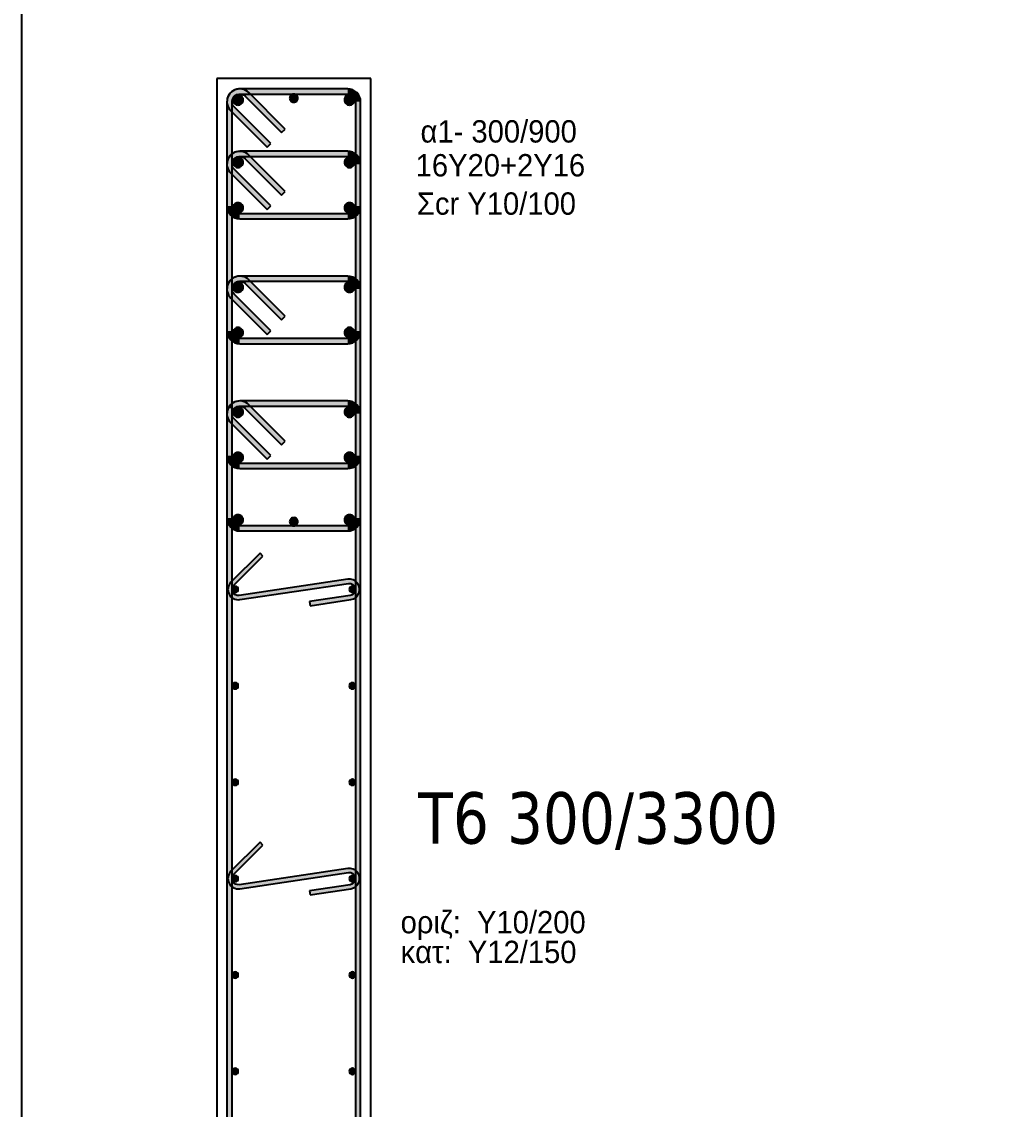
# Model space of a CAD drawing. Header units: millimetres. Extents: x -2171 to 1563, y -1758 to -1505.
# Drawn here: x -78.68 to -69.2, y -1619.4 to -1608.82 of the extents above; entities that cross this region are included whole.
import ezdxf

# ---------------------------------------------------------------- set-up
doc = ezdxf.new("R2010")
doc.units = ezdxf.units.MM
for name, color, linetype in [('-S_TEXT', 3, 'Continuous'), ('Col_Det', 7, 'Continuous'), ('Col_Det_Fill', 7, 'Continuous'), ('pinakaki', 153, 'Continuous')]:
    doc.layers.add(name, color=color, linetype=linetype)
doc.styles.add('S1Arl22_b_934_161', font='arial.ttf', dxfattribs={"width": 0.933629, "height": 0.002175})
doc.styles.get("Standard").update_dxf_attribs({"font": 'tahoma.ttf'})

msp = doc.modelspace()

# ---------------------------------------------------------------- hatches: boundary and pattern name
at = {"layer": 'Col_Det_Fill'}
for color, points in [(252, [(-76.507, -1609.5452), (-76.4716, -1609.5098, 0.6681786), (-76.685, -1609.5982), (-76.635, -1609.5982, -0.6681786)]), (252, [(-76.56, -1609.5232), (-76.56, -1609.4732, 0.6681786), (-76.6484, -1609.6866), (-76.6131, -1609.6512, -0.6681786)]), (252, [(-75.51, -1609.5232), (-75.51, -1609.4732), (-76.56, -1609.4732), (-76.56, -1609.5232)]), (252, [(-75.435, -1609.5982), (-75.385, -1609.5982, 0.4142136), (-75.51, -1609.4732), (-75.51, -1609.5232, -0.4142136)]), (12, [(-76.5777, -1609.5305, 0.4142136), (-76.6277, -1609.5805, 0.4142136), (-76.5777, -1609.6305, 0.4142136), (-76.5277, -1609.5805, 0.4142136)]), (252, [(-76.1534, -1609.8987), (-76.1181, -1609.8634), (-76.4716, -1609.5098), (-76.507, -1609.5452)]), (133, [(-76.035, -1609.5232, 0.4142136), (-76.075, -1609.5632, 0.4142136), (-76.035, -1609.6032, 0.4142136), (-75.995, -1609.5632, 0.4142136)]), (12, [(-75.4924, -1609.5305, 0.4142136), (-75.5424, -1609.5805, 0.4142136), (-75.4924, -1609.6305, 0.4142136), (-75.4424, -1609.5805, 0.4142136)]), (252, [(-76.635, -1609.5982), (-76.685, -1609.5982), (-76.685, -1613.6482), (-76.635, -1613.6482)]), (252, [(-76.6131, -1609.6512), (-76.6484, -1609.6866), (-76.2949, -1610.0401), (-76.2595, -1610.0048)]), (252, [(-75.435, -1613.6482), (-75.385, -1613.6482), (-75.385, -1609.5982), (-75.435, -1609.5982)]), (252, [(-76.507, -1610.1523), (-76.4716, -1610.117, 0.6681786), (-76.685, -1610.2054), (-76.635, -1610.2054, -0.6681786)]), (252, [(-76.56, -1610.1304), (-76.56, -1610.0804, 0.6681786), (-76.6484, -1610.2937), (-76.6131, -1610.2584, -0.6681786)]), (252, [(-75.51, -1610.1304), (-75.51, -1610.0804), (-76.56, -1610.0804), (-76.56, -1610.1304)]), (252, [(-76.1534, -1610.5059), (-76.1181, -1610.4705), (-76.4716, -1610.117), (-76.507, -1610.1523)]), (252, [(-75.435, -1610.2054), (-75.385, -1610.2054, 0.4142136), (-75.51, -1610.0804), (-75.51, -1610.1304, -0.4142136)]), (252, [(-76.635, -1610.2054), (-76.685, -1610.2054), (-76.685, -1610.6125), (-76.635, -1610.6125)]), (56, [(-76.5777, -1610.1377, 0.4142136), (-76.6277, -1610.1877, 0.4142136), (-76.5777, -1610.2377, 0.4142136), (-76.5277, -1610.1877, 0.4142136)]), (56, [(-75.4924, -1610.1377, 0.4142136), (-75.5424, -1610.1877, 0.4142136), (-75.4924, -1610.2377, 0.4142136), (-75.4424, -1610.1877, 0.4142136)]), (252, [(-75.435, -1610.6125), (-75.385, -1610.6125), (-75.385, -1610.2054), (-75.435, -1610.2054)]), (252, [(-76.6131, -1610.2584), (-76.6484, -1610.2937), (-76.2949, -1610.6473), (-76.2595, -1610.6119)]), (252, [(-76.635, -1610.6125), (-76.685, -1610.6125, 0.4142136), (-76.56, -1610.7375), (-76.56, -1610.6875, -0.4142136)]), (56, [(-76.5777, -1610.5802, 0.4142136), (-76.6277, -1610.6302, 0.4142136), (-76.5777, -1610.6802, 0.4142136), (-76.5277, -1610.6302, 0.4142136)]), (56, [(-75.4924, -1610.5802, 0.4142136), (-75.5424, -1610.6302, 0.4142136), (-75.4924, -1610.6802, 0.4142136), (-75.4424, -1610.6302, 0.4142136)]), (252, [(-75.51, -1610.6875), (-75.51, -1610.7375, 0.4142136), (-75.385, -1610.6125), (-75.435, -1610.6125, -0.4142136)]), (252, [(-76.56, -1610.6875), (-76.56, -1610.7375), (-75.51, -1610.7375), (-75.51, -1610.6875)]), (252, [(-76.507, -1611.3666), (-76.4716, -1611.3312, 0.6681786), (-76.685, -1611.4196), (-76.635, -1611.4196, -0.6681786)]), (252, [(-76.56, -1611.3446), (-76.56, -1611.2946, 0.6681786), (-76.6484, -1611.508), (-76.6131, -1611.4727, -0.6681786)]), (56, [(-76.5777, -1611.352, 0.4142136), (-76.6277, -1611.402, 0.4142136), (-76.5777, -1611.452, 0.4142136), (-76.5277, -1611.402, 0.4142136)]), (252, [(-75.51, -1611.3446), (-75.51, -1611.2946), (-76.56, -1611.2946), (-76.56, -1611.3446)]), (252, [(-76.1534, -1611.7202), (-76.1181, -1611.6848), (-76.4716, -1611.3312), (-76.507, -1611.3666)]), (56, [(-75.4924, -1611.352, 0.4142136), (-75.5424, -1611.402, 0.4142136), (-75.4924, -1611.452, 0.4142136), (-75.4424, -1611.402, 0.4142136)]), (252, [(-75.435, -1611.4196), (-75.385, -1611.4196, 0.4142136), (-75.51, -1611.2946), (-75.51, -1611.3446, -0.4142136)]), (252, [(-76.635, -1611.4196), (-76.685, -1611.4196), (-76.685, -1611.8268), (-76.635, -1611.8268)]), (252, [(-76.6131, -1611.4727), (-76.6484, -1611.508), (-76.2949, -1611.8616), (-76.2595, -1611.8262)]), (252, [(-75.435, -1611.8268), (-75.385, -1611.8268), (-75.385, -1611.4196), (-75.435, -1611.4196)]), (56, [(-76.5777, -1611.7945, 0.4142136), (-76.6277, -1611.8445, 0.4142136), (-76.5777, -1611.8945, 0.4142136), (-76.5277, -1611.8445, 0.4142136)]), (56, [(-75.4924, -1611.7945, 0.4142136), (-75.5424, -1611.8445, 0.4142136), (-75.4924, -1611.8945, 0.4142136), (-75.4424, -1611.8445, 0.4142136)]), (252, [(-76.635, -1611.8268), (-76.685, -1611.8268, 0.4142136), (-76.56, -1611.9518), (-76.56, -1611.9018, -0.4142136)]), (252, [(-76.56, -1611.9018), (-76.56, -1611.9518), (-75.51, -1611.9518), (-75.51, -1611.9018)]), (252, [(-75.51, -1611.9018), (-75.51, -1611.9518, 0.4142136), (-75.385, -1611.8268), (-75.435, -1611.8268, -0.4142136)]), (252, [(-76.507, -1612.5809), (-76.4716, -1612.5455, 0.6681786), (-76.685, -1612.6339), (-76.635, -1612.6339, -0.6681786)]), (252, [(-76.56, -1612.5589), (-76.56, -1612.5089, 0.6681786), (-76.6484, -1612.7223), (-76.6131, -1612.687, -0.6681786)]), (252, [(-75.51, -1612.5589), (-75.51, -1612.5089), (-76.56, -1612.5089), (-76.56, -1612.5589)]), (252, [(-76.1534, -1612.9344), (-76.1181, -1612.8991), (-76.4716, -1612.5455), (-76.507, -1612.5809)]), (252, [(-75.435, -1612.6339), (-75.385, -1612.6339, 0.4142136), (-75.51, -1612.5089), (-75.51, -1612.5589, -0.4142136)]), (252, [(-76.635, -1612.5717), (-76.685, -1612.5717), (-76.685, -1622.6747), (-76.635, -1622.6747)]), (252, [(-76.635, -1612.6339), (-76.685, -1612.6339), (-76.685, -1613.0411), (-76.635, -1613.0411)]), (56, [(-76.5777, -1612.5662, 0.4142136), (-76.6277, -1612.6162, 0.4142136), (-76.5777, -1612.6662, 0.4142136), (-76.5277, -1612.6162, 0.4142136)]), (56, [(-75.4924, -1612.5662, 0.4142136), (-75.5424, -1612.6162, 0.4142136), (-75.4924, -1612.6662, 0.4142136), (-75.4424, -1612.6162, 0.4142136)]), (252, [(-75.435, -1622.6747), (-75.385, -1622.6747), (-75.385, -1612.5717), (-75.435, -1612.5717)]), (252, [(-75.435, -1613.0411), (-75.385, -1613.0411), (-75.385, -1612.6339), (-75.435, -1612.6339)]), (252, [(-76.6131, -1612.687), (-76.6484, -1612.7223), (-76.2949, -1613.0759), (-76.2595, -1613.0405)]), (252, [(-76.635, -1613.0411), (-76.685, -1613.0411, 0.4142136), (-76.56, -1613.1661), (-76.56, -1613.1161, -0.4142136)]), (56, [(-76.5777, -1613.0087, 0.4142136), (-76.6277, -1613.0587, 0.4142136), (-76.5777, -1613.1087, 0.4142136), (-76.5277, -1613.0587, 0.4142136)]), (56, [(-75.4924, -1613.0087, 0.4142136), (-75.5424, -1613.0587, 0.4142136), (-75.4924, -1613.1087, 0.4142136), (-75.4424, -1613.0587, 0.4142136)]), (252, [(-75.51, -1613.1161), (-75.51, -1613.1661, 0.4142136), (-75.385, -1613.0411), (-75.435, -1613.0411, -0.4142136)]), (252, [(-76.56, -1613.1161), (-76.56, -1613.1661), (-75.51, -1613.1661), (-75.51, -1613.1161)]), (252, [(-76.635, -1613.6482), (-76.685, -1613.6482, 0.4142136), (-76.56, -1613.7732), (-76.56, -1613.7232, -0.4142136)]), (12, [(-76.5777, -1613.6159, 0.4142136), (-76.6277, -1613.6659, 0.4142136), (-76.5777, -1613.7159, 0.4142136), (-76.5277, -1613.6659, 0.4142136)]), (133, [(-76.035, -1613.6432, 0.4142136), (-76.075, -1613.6832, 0.4142136), (-76.035, -1613.7232, 0.4142136), (-75.995, -1613.6832, 0.4142136)]), (12, [(-75.4924, -1613.6159, 0.4142136), (-75.5424, -1613.6659, 0.4142136), (-75.4924, -1613.7159, 0.4142136), (-75.4424, -1613.6659, 0.4142136)]), (252, [(-75.51, -1613.7232), (-75.51, -1613.7732, 0.4142136), (-75.385, -1613.6482), (-75.435, -1613.6482, -0.4142136)]), (252, [(-76.56, -1613.7232), (-76.56, -1613.7732), (-75.51, -1613.7732), (-75.51, -1613.7232)]), (252, [(-76.6457, -1614.2717), (-76.6175, -1614.3), (-76.3346, -1614.0171), (-76.3629, -1613.9888)]), (252, [(-75.5039, -1614.2831), (-75.5098, -1614.2435), (-76.5661, -1614.4017), (-76.5602, -1614.4413)]), (252, [(-75.4861, -1614.4017), (-75.4802, -1614.4413, 1), (-75.5098, -1614.2435), (-75.5039, -1614.2831, -1)]), (252, [(-76.5602, -1614.4413), (-76.5661, -1614.4017, -0.7233449), (-76.6175, -1614.3), (-76.6457, -1614.2717, 0.7233449)]), (133, [(-76.605, -1614.3724, 0.4142136), (-76.575, -1614.3424, 0.4142136), (-76.605, -1614.3124, 0.4142136), (-76.635, -1614.3424, 0.4142136)]), (133, [(-75.465, -1614.3724, 0.4142136), (-75.435, -1614.3424, 0.4142136), (-75.465, -1614.3124, 0.4142136), (-75.495, -1614.3424, 0.4142136)]), (252, [(-75.8817, -1614.461), (-75.8758, -1614.5006), (-75.4802, -1614.4413), (-75.4861, -1614.4017)]), (133, [(-76.605, -1615.3098, 0.4142136), (-76.575, -1615.2798, 0.4142136), (-76.605, -1615.2498, 0.4142136), (-76.635, -1615.2798, 0.4142136)]), (133, [(-75.465, -1615.3098, 0.4142136), (-75.435, -1615.2798, 0.4142136), (-75.465, -1615.2498, 0.4142136), (-75.495, -1615.2798, 0.4142136)]), (133, [(-76.605, -1616.2471, 0.4142136), (-76.575, -1616.2171, 0.4142136), (-76.605, -1616.1871, 0.4142136), (-76.635, -1616.2171, 0.4142136)]), (133, [(-75.465, -1616.2471, 0.4142136), (-75.435, -1616.2171, 0.4142136), (-75.465, -1616.1871, 0.4142136), (-75.495, -1616.2171, 0.4142136)]), (252, [(-76.6457, -1617.0838), (-76.6175, -1617.1121), (-76.3346, -1616.8293), (-76.3629, -1616.801)]), (252, [(-76.5602, -1617.2534), (-76.5661, -1617.2139, -0.7233449), (-76.6175, -1617.1121), (-76.6457, -1617.0838, 0.7233449)]), (252, [(-75.5039, -1617.0952), (-75.5098, -1617.0556), (-76.5661, -1617.2139), (-76.5602, -1617.2534)]), (252, [(-75.4861, -1617.2139), (-75.4802, -1617.2534, 1), (-75.5098, -1617.0556), (-75.5039, -1617.0952, -1)]), (133, [(-76.605, -1617.1845, 0.4142136), (-76.575, -1617.1545, 0.4142136), (-76.605, -1617.1245, 0.4142136), (-76.635, -1617.1545, 0.4142136)]), (133, [(-75.465, -1617.1845, 0.4142136), (-75.435, -1617.1545, 0.4142136), (-75.465, -1617.1245, 0.4142136), (-75.495, -1617.1545, 0.4142136)]), (252, [(-75.8817, -1617.2731), (-75.8758, -1617.3127), (-75.4802, -1617.2534), (-75.4861, -1617.2139)]), (133, [(-76.605, -1618.1219, 0.4142136), (-76.575, -1618.0919, 0.4142136), (-76.605, -1618.0619, 0.4142136), (-76.635, -1618.0919, 0.4142136)]), (133, [(-75.465, -1618.1219, 0.4142136), (-75.435, -1618.0919, 0.4142136), (-75.465, -1618.0619, 0.4142136), (-75.495, -1618.0919, 0.4142136)]), (133, [(-76.605, -1619.0593, 0.4142136), (-76.575, -1619.0293, 0.4142136), (-76.605, -1618.9993, 0.4142136), (-76.635, -1619.0293, 0.4142136)]), (133, [(-75.465, -1619.0593, 0.4142136), (-75.435, -1619.0293, 0.4142136), (-75.465, -1618.9993, 0.4142136), (-75.495, -1619.0293, 0.4142136)])]:
    msp.add_hatch(color=color, dxfattribs=at).paths.add_polyline_path(points)

# ---------------------------------------------------------------- linework, layer by layer
at = {"layer": '-S_TEXT', "ltscale": 5}
msp.add_lwpolyline([(-78.6811, -1590.2497), (-20.5336, -1590.2497), (-20.5336, -1630.2944), (-78.6811, -1630.2944)], close=True, dxfattribs=at)
at = {"layer": 'Col_Det', "color": 7}
for points in [[(-75.285, -1609.3732), (-76.785, -1609.3732)], [(-76.785, -1609.3732), (-76.785, -1625.8732)], [(-75.285, -1624.6232), (-75.285, -1609.3732)], [(-75.51, -1609.4732), (-76.56, -1609.4732)], [(-76.56, -1609.5232), (-75.51, -1609.5232)], [(-76.507, -1609.5452), (-76.1534, -1609.8987)], [(-76.1181, -1609.8634), (-76.4716, -1609.5098)], [(-76.685, -1609.5982), (-76.685, -1613.6482)], [(-76.6484, -1609.6866), (-76.2949, -1610.0401)], [(-76.635, -1613.6482), (-76.635, -1609.5982)], [(-76.2595, -1610.0048), (-76.6131, -1609.6512)], [(-75.435, -1609.5982), (-75.435, -1613.6482)], [(-75.385, -1613.6482), (-75.385, -1609.5982)], [(-76.1534, -1609.8987), (-76.1181, -1609.8634)], [(-76.2949, -1610.0401), (-76.2595, -1610.0048)], [(-75.51, -1610.0804), (-76.56, -1610.0804)], [(-76.1181, -1610.4705), (-76.4716, -1610.117)], [(-76.685, -1610.2054), (-76.685, -1610.6125)], [(-76.635, -1610.6125), (-76.635, -1610.2054)], [(-76.56, -1610.1304), (-75.51, -1610.1304)], [(-76.507, -1610.1523), (-76.1534, -1610.5059)], [(-75.435, -1610.2054), (-75.435, -1610.6125)], [(-75.385, -1610.6125), (-75.385, -1610.2054)], [(-76.6484, -1610.2937), (-76.2949, -1610.6473)], [(-76.2595, -1610.6119), (-76.6131, -1610.2584)], [(-76.1534, -1610.5059), (-76.1181, -1610.4705)], [(-76.2949, -1610.6473), (-76.2595, -1610.6119)], [(-75.51, -1610.6875), (-76.56, -1610.6875)], [(-76.56, -1610.7375), (-75.51, -1610.7375)], [(-75.51, -1611.2946), (-76.56, -1611.2946)], [(-76.56, -1611.3446), (-75.51, -1611.3446)], [(-76.507, -1611.3666), (-76.1534, -1611.7202)], [(-76.1181, -1611.6848), (-76.4716, -1611.3312)], [(-76.685, -1611.4196), (-76.685, -1611.8268)], [(-76.635, -1611.8268), (-76.635, -1611.4196)], [(-76.2595, -1611.8262), (-76.6131, -1611.4727)], [(-75.435, -1611.4196), (-75.435, -1611.8268)], [(-75.385, -1611.8268), (-75.385, -1611.4196)], [(-76.6484, -1611.508), (-76.2949, -1611.8616)], [(-76.1534, -1611.7202), (-76.1181, -1611.6848)], [(-75.51, -1611.9018), (-76.56, -1611.9018)], [(-76.2949, -1611.8616), (-76.2595, -1611.8262)], [(-76.56, -1611.9518), (-75.51, -1611.9518)], [(-75.51, -1612.5089), (-76.56, -1612.5089)], [(-76.1181, -1612.8991), (-76.4716, -1612.5455)], [(-76.635, -1612.5717), (-76.685, -1612.5717)], [(-76.685, -1612.5717), (-76.685, -1622.6747)], [(-76.685, -1612.6339), (-76.685, -1613.0411)], [(-76.635, -1622.6747), (-76.635, -1612.5717)], [(-76.635, -1613.0411), (-76.635, -1612.6339)], [(-76.56, -1612.5589), (-75.51, -1612.5589)], [(-76.507, -1612.5809), (-76.1534, -1612.9344)], [(-75.385, -1612.5717), (-75.435, -1612.5717)], [(-75.435, -1612.5717), (-75.435, -1622.6747)], [(-75.435, -1612.6339), (-75.435, -1613.0411)], [(-75.385, -1622.6747), (-75.385, -1612.5717)], [(-75.385, -1613.0411), (-75.385, -1612.6339)], [(-76.6484, -1612.7223), (-76.2949, -1613.0759)], [(-76.2595, -1613.0405), (-76.6131, -1612.687)], [(-76.1534, -1612.9344), (-76.1181, -1612.8991)], [(-76.2949, -1613.0759), (-76.2595, -1613.0405)], [(-75.51, -1613.1161), (-76.56, -1613.1161)], [(-76.56, -1613.1661), (-75.51, -1613.1661)], [(-75.51, -1613.7232), (-76.56, -1613.7232)], [(-76.56, -1613.7732), (-75.51, -1613.7732)], [(-76.3629, -1613.9888), (-76.6457, -1614.2717)], [(-76.6175, -1614.3), (-76.3346, -1614.0171)], [(-76.3346, -1614.0171), (-76.3629, -1613.9888)], [(-75.5098, -1614.2435), (-76.5661, -1614.4017)], [(-76.5602, -1614.4413), (-75.5039, -1614.2831)], [(-75.4861, -1614.4017), (-75.8817, -1614.461)], [(-75.8758, -1614.5006), (-75.4802, -1614.4413)], [(-75.8817, -1614.461), (-75.8758, -1614.5006)], [(-76.3629, -1616.801), (-76.6457, -1617.0838)], [(-76.6175, -1617.1121), (-76.3346, -1616.8293)], [(-76.3346, -1616.8293), (-76.3629, -1616.801)], [(-75.5098, -1617.0556), (-76.5661, -1617.2139)], [(-76.5602, -1617.2534), (-75.5039, -1617.0952)], [(-75.4861, -1617.2139), (-75.8817, -1617.2731)], [(-75.8817, -1617.2731), (-75.8758, -1617.3127)], [(-75.8758, -1617.3127), (-75.4802, -1617.2534)]]:
    msp.add_lwpolyline(points, dxfattribs=at)
for points in [[(-76.4716, -1609.5098, 0.6681786), (-76.685, -1609.5982)], [(-76.56, -1609.4732, 0.6681786), (-76.6484, -1609.6866)], [(-75.385, -1609.5982, 0.4142136), (-75.51, -1609.4732)], [(-76.635, -1609.5982, -0.6681786), (-76.507, -1609.5452, -0.6681786)], [(-76.6131, -1609.6512, -0.6681786), (-76.56, -1609.5232, -0.6681786)], [(-76.5777, -1609.5305, 0.4142136), (-76.6277, -1609.5805, 0.4142136)], [(-76.6277, -1609.5805, 0.4142136), (-76.5777, -1609.6305, 0.4142136)], [(-76.5277, -1609.5805, 0.4142136), (-76.5777, -1609.5305, 0.4142136)], [(-76.5777, -1609.6305, 0.4142136), (-76.5277, -1609.5805, 0.4142136)], [(-76.035, -1609.5232, 0.4142136), (-76.075, -1609.5632, 0.4142136)], [(-76.075, -1609.5632, 0.4142136), (-76.035, -1609.6032, 0.4142136)], [(-75.995, -1609.5632, 0.4142136), (-76.035, -1609.5232, 0.4142136)], [(-76.035, -1609.6032, 0.4142136), (-75.995, -1609.5632, 0.4142136)], [(-75.4924, -1609.5305, 0.4142136), (-75.5424, -1609.5805, 0.4142136)], [(-75.5424, -1609.5805, 0.4142136), (-75.4924, -1609.6305, 0.4142136)], [(-75.51, -1609.5232, -0.4142136), (-75.435, -1609.5982, -0.4142136)], [(-75.4424, -1609.5805, 0.4142136), (-75.4924, -1609.5305, 0.4142136)], [(-75.4924, -1609.6305, 0.4142136), (-75.4424, -1609.5805, 0.4142136)], [(-76.4716, -1610.117, 0.6681786), (-76.685, -1610.2054)], [(-76.56, -1610.0804, 0.6681786), (-76.6484, -1610.2937)], [(-75.385, -1610.2054, 0.4142136), (-75.51, -1610.0804)], [(-76.635, -1610.2054, -0.6681786), (-76.507, -1610.1523, -0.6681786)], [(-76.6131, -1610.2584, -0.6681786), (-76.56, -1610.1304, -0.6681786)], [(-76.5777, -1610.1377, 0.4142136), (-76.6277, -1610.1877, 0.4142136)], [(-76.6277, -1610.1877, 0.4142136), (-76.5777, -1610.2377, 0.4142136)], [(-76.5277, -1610.1877, 0.4142136), (-76.5777, -1610.1377, 0.4142136)], [(-76.5777, -1610.2377, 0.4142136), (-76.5277, -1610.1877, 0.4142136)], [(-75.4924, -1610.1377, 0.4142136), (-75.5424, -1610.1877, 0.4142136)], [(-75.5424, -1610.1877, 0.4142136), (-75.4924, -1610.2377, 0.4142136)], [(-75.51, -1610.1304, -0.4142136), (-75.435, -1610.2054, -0.4142136)], [(-75.4424, -1610.1877, 0.4142136), (-75.4924, -1610.1377, 0.4142136)], [(-75.4924, -1610.2377, 0.4142136), (-75.4424, -1610.1877, 0.4142136)], [(-76.685, -1610.6125, 0.4142136), (-76.56, -1610.7375)], [(-76.56, -1610.6875, -0.4142136), (-76.635, -1610.6125, -0.4142136)], [(-76.5777, -1610.5802, 0.4142136), (-76.6277, -1610.6302, 0.4142136)], [(-76.6277, -1610.6302, 0.4142136), (-76.5777, -1610.6802, 0.4142136)], [(-76.5277, -1610.6302, 0.4142136), (-76.5777, -1610.5802, 0.4142136)], [(-76.5777, -1610.6802, 0.4142136), (-76.5277, -1610.6302, 0.4142136)], [(-75.4924, -1610.5802, 0.4142136), (-75.5424, -1610.6302, 0.4142136)], [(-75.5424, -1610.6302, 0.4142136), (-75.4924, -1610.6802, 0.4142136)], [(-75.51, -1610.7375, 0.4142136), (-75.385, -1610.6125)], [(-75.435, -1610.6125, -0.4142136), (-75.51, -1610.6875, -0.4142136)], [(-75.4424, -1610.6302, 0.4142136), (-75.4924, -1610.5802, 0.4142136)], [(-75.4924, -1610.6802, 0.4142136), (-75.4424, -1610.6302, 0.4142136)], [(-76.4716, -1611.3312, 0.6681786), (-76.685, -1611.4196)], [(-76.56, -1611.2946, 0.6681786), (-76.6484, -1611.508)], [(-76.635, -1611.4196, -0.6681786), (-76.507, -1611.3666, -0.6681786)], [(-76.6131, -1611.4727, -0.6681786), (-76.56, -1611.3446, -0.6681786)], [(-76.5777, -1611.352, 0.4142136), (-76.6277, -1611.402, 0.4142136)], [(-76.5277, -1611.402, 0.4142136), (-76.5777, -1611.352, 0.4142136)], [(-75.4924, -1611.352, 0.4142136), (-75.5424, -1611.402, 0.4142136)], [(-75.385, -1611.4196, 0.4142136), (-75.51, -1611.2946)], [(-75.51, -1611.3446, -0.4142136), (-75.435, -1611.4196, -0.4142136)], [(-75.4424, -1611.402, 0.4142136), (-75.4924, -1611.352, 0.4142136)], [(-76.6277, -1611.402, 0.4142136), (-76.5777, -1611.452, 0.4142136)], [(-76.5777, -1611.452, 0.4142136), (-76.5277, -1611.402, 0.4142136)], [(-75.5424, -1611.402, 0.4142136), (-75.4924, -1611.452, 0.4142136)], [(-75.4924, -1611.452, 0.4142136), (-75.4424, -1611.402, 0.4142136)], [(-76.5777, -1611.7945, 0.4142136), (-76.6277, -1611.8445, 0.4142136)], [(-76.5277, -1611.8445, 0.4142136), (-76.5777, -1611.7945, 0.4142136)], [(-75.4924, -1611.7945, 0.4142136), (-75.5424, -1611.8445, 0.4142136)], [(-75.4424, -1611.8445, 0.4142136), (-75.4924, -1611.7945, 0.4142136)], [(-76.685, -1611.8268, 0.4142136), (-76.56, -1611.9518)], [(-76.56, -1611.9018, -0.4142136), (-76.635, -1611.8268, -0.4142136)], [(-76.6277, -1611.8445, 0.4142136), (-76.5777, -1611.8945, 0.4142136)], [(-76.5777, -1611.8945, 0.4142136), (-76.5277, -1611.8445, 0.4142136)], [(-75.5424, -1611.8445, 0.4142136), (-75.4924, -1611.8945, 0.4142136)], [(-75.51, -1611.9518, 0.4142136), (-75.385, -1611.8268)], [(-75.435, -1611.8268, -0.4142136), (-75.51, -1611.9018, -0.4142136)], [(-75.4924, -1611.8945, 0.4142136), (-75.4424, -1611.8445, 0.4142136)], [(-76.4716, -1612.5455, 0.6681786), (-76.685, -1612.6339)], [(-76.56, -1612.5089, 0.6681786), (-76.6484, -1612.7223)], [(-75.385, -1612.6339, 0.4142136), (-75.51, -1612.5089)], [(-76.635, -1612.6339, -0.6681786), (-76.507, -1612.5809, -0.6681786)], [(-76.6131, -1612.687, -0.6681786), (-76.56, -1612.5589, -0.6681786)], [(-76.5777, -1612.5662, 0.4142136), (-76.6277, -1612.6162, 0.4142136)], [(-76.6277, -1612.6162, 0.4142136), (-76.5777, -1612.6662, 0.4142136)], [(-76.5277, -1612.6162, 0.4142136), (-76.5777, -1612.5662, 0.4142136)], [(-76.5777, -1612.6662, 0.4142136), (-76.5277, -1612.6162, 0.4142136)], [(-75.4924, -1612.5662, 0.4142136), (-75.5424, -1612.6162, 0.4142136)], [(-75.5424, -1612.6162, 0.4142136), (-75.4924, -1612.6662, 0.4142136)], [(-75.51, -1612.5589, -0.4142136), (-75.435, -1612.6339, -0.4142136)], [(-75.4424, -1612.6162, 0.4142136), (-75.4924, -1612.5662, 0.4142136)], [(-75.4924, -1612.6662, 0.4142136), (-75.4424, -1612.6162, 0.4142136)], [(-76.685, -1613.0411, 0.4142136), (-76.56, -1613.1661)], [(-76.56, -1613.1161, -0.4142136), (-76.635, -1613.0411, -0.4142136)], [(-76.5777, -1613.0087, 0.4142136), (-76.6277, -1613.0587, 0.4142136)], [(-76.6277, -1613.0587, 0.4142136), (-76.5777, -1613.1087, 0.4142136)], [(-76.5277, -1613.0587, 0.4142136), (-76.5777, -1613.0087, 0.4142136)], [(-76.5777, -1613.1087, 0.4142136), (-76.5277, -1613.0587, 0.4142136)], [(-75.4924, -1613.0087, 0.4142136), (-75.5424, -1613.0587, 0.4142136)], [(-75.5424, -1613.0587, 0.4142136), (-75.4924, -1613.1087, 0.4142136)], [(-75.51, -1613.1661, 0.4142136), (-75.385, -1613.0411)], [(-75.435, -1613.0411, -0.4142136), (-75.51, -1613.1161, -0.4142136)], [(-75.4424, -1613.0587, 0.4142136), (-75.4924, -1613.0087, 0.4142136)], [(-75.4924, -1613.1087, 0.4142136), (-75.4424, -1613.0587, 0.4142136)], [(-76.685, -1613.6482, 0.4142136), (-76.56, -1613.7732)], [(-76.56, -1613.7232, -0.4142136), (-76.635, -1613.6482, -0.4142136)], [(-76.5777, -1613.6159, 0.4142136), (-76.6277, -1613.6659, 0.4142136)], [(-76.6277, -1613.6659, 0.4142136), (-76.5777, -1613.7159, 0.4142136)], [(-76.5277, -1613.6659, 0.4142136), (-76.5777, -1613.6159, 0.4142136)], [(-76.5777, -1613.7159, 0.4142136), (-76.5277, -1613.6659, 0.4142136)], [(-76.035, -1613.6432, 0.4142136), (-76.075, -1613.6832, 0.4142136)], [(-76.075, -1613.6832, 0.4142136), (-76.035, -1613.7232, 0.4142136)], [(-75.995, -1613.6832, 0.4142136), (-76.035, -1613.6432, 0.4142136)], [(-76.035, -1613.7232, 0.4142136), (-75.995, -1613.6832, 0.4142136)], [(-75.4924, -1613.6159, 0.4142136), (-75.5424, -1613.6659, 0.4142136)], [(-75.5424, -1613.6659, 0.4142136), (-75.4924, -1613.7159, 0.4142136)], [(-75.51, -1613.7732, 0.4142136), (-75.385, -1613.6482)], [(-75.435, -1613.6482, -0.4142136), (-75.51, -1613.7232, -0.4142136)], [(-75.4424, -1613.6659, 0.4142136), (-75.4924, -1613.6159, 0.4142136)], [(-75.4924, -1613.7159, 0.4142136), (-75.4424, -1613.6659, 0.4142136)], [(-75.4802, -1614.4413, 1), (-75.5098, -1614.2435)], [(-76.6457, -1614.2717, 0.7233449), (-76.5602, -1614.4413, 0.7233449)], [(-76.5661, -1614.4017, -0.7233449), (-76.6175, -1614.3)], [(-76.605, -1614.3124, 0.4142136), (-76.635, -1614.3424, 0.4142136)], [(-76.635, -1614.3424, 0.4142136), (-76.605, -1614.3724, 0.4142136)], [(-76.575, -1614.3424, 0.4142136), (-76.605, -1614.3124, 0.4142136)], [(-76.605, -1614.3724, 0.4142136), (-76.575, -1614.3424, 0.4142136)], [(-75.5039, -1614.2831, -1), (-75.4861, -1614.4017, -1)], [(-75.465, -1614.3124, 0.4142136), (-75.495, -1614.3424, 0.4142136)], [(-75.495, -1614.3424, 0.4142136), (-75.465, -1614.3724, 0.4142136)], [(-75.435, -1614.3424, 0.4142136), (-75.465, -1614.3124, 0.4142136)], [(-75.465, -1614.3724, 0.4142136), (-75.435, -1614.3424, 0.4142136)], [(-76.605, -1615.2498, 0.4142136), (-76.635, -1615.2798, 0.4142136)], [(-76.635, -1615.2798, 0.4142136), (-76.605, -1615.3098, 0.4142136)], [(-76.575, -1615.2798, 0.4142136), (-76.605, -1615.2498, 0.4142136)], [(-76.605, -1615.3098, 0.4142136), (-76.575, -1615.2798, 0.4142136)], [(-75.465, -1615.2498, 0.4142136), (-75.495, -1615.2798, 0.4142136)], [(-75.495, -1615.2798, 0.4142136), (-75.465, -1615.3098, 0.4142136)], [(-75.435, -1615.2798, 0.4142136), (-75.465, -1615.2498, 0.4142136)], [(-75.465, -1615.3098, 0.4142136), (-75.435, -1615.2798, 0.4142136)], [(-76.605, -1616.1871, 0.4142136), (-76.635, -1616.2171, 0.4142136)], [(-76.635, -1616.2171, 0.4142136), (-76.605, -1616.2471, 0.4142136)], [(-76.575, -1616.2171, 0.4142136), (-76.605, -1616.1871, 0.4142136)], [(-76.605, -1616.2471, 0.4142136), (-76.575, -1616.2171, 0.4142136)], [(-75.465, -1616.1871, 0.4142136), (-75.495, -1616.2171, 0.4142136)], [(-75.495, -1616.2171, 0.4142136), (-75.465, -1616.2471, 0.4142136)], [(-75.435, -1616.2171, 0.4142136), (-75.465, -1616.1871, 0.4142136)], [(-75.465, -1616.2471, 0.4142136), (-75.435, -1616.2171, 0.4142136)], [(-76.6457, -1617.0838, 0.7233449), (-76.5602, -1617.2534, 0.7233449)], [(-75.4802, -1617.2534, 1), (-75.5098, -1617.0556)], [(-75.5039, -1617.0952, -1), (-75.4861, -1617.2139, -1)], [(-76.5661, -1617.2139, -0.7233449), (-76.6175, -1617.1121)], [(-76.605, -1617.1245, 0.4142136), (-76.635, -1617.1545, 0.4142136)], [(-76.635, -1617.1545, 0.4142136), (-76.605, -1617.1845, 0.4142136)], [(-76.575, -1617.1545, 0.4142136), (-76.605, -1617.1245, 0.4142136)], [(-76.605, -1617.1845, 0.4142136), (-76.575, -1617.1545, 0.4142136)], [(-75.465, -1617.1245, 0.4142136), (-75.495, -1617.1545, 0.4142136)], [(-75.495, -1617.1545, 0.4142136), (-75.465, -1617.1845, 0.4142136)], [(-75.435, -1617.1545, 0.4142136), (-75.465, -1617.1245, 0.4142136)], [(-75.465, -1617.1845, 0.4142136), (-75.435, -1617.1545, 0.4142136)], [(-76.605, -1618.0619, 0.4142136), (-76.635, -1618.0919, 0.4142136)], [(-76.635, -1618.0919, 0.4142136), (-76.605, -1618.1219, 0.4142136)], [(-76.575, -1618.0919, 0.4142136), (-76.605, -1618.0619, 0.4142136)], [(-76.605, -1618.1219, 0.4142136), (-76.575, -1618.0919, 0.4142136)], [(-75.465, -1618.0619, 0.4142136), (-75.495, -1618.0919, 0.4142136)], [(-75.495, -1618.0919, 0.4142136), (-75.465, -1618.1219, 0.4142136)], [(-75.435, -1618.0919, 0.4142136), (-75.465, -1618.0619, 0.4142136)], [(-75.465, -1618.1219, 0.4142136), (-75.435, -1618.0919, 0.4142136)], [(-76.605, -1618.9993, 0.4142136), (-76.635, -1619.0293, 0.4142136)], [(-76.575, -1619.0293, 0.4142136), (-76.605, -1618.9993, 0.4142136)], [(-75.465, -1618.9993, 0.4142136), (-75.495, -1619.0293, 0.4142136)], [(-75.435, -1619.0293, 0.4142136), (-75.465, -1618.9993, 0.4142136)], [(-76.635, -1619.0293, 0.4142136), (-76.605, -1619.0593, 0.4142136)], [(-76.605, -1619.0593, 0.4142136), (-76.575, -1619.0293, 0.4142136)], [(-75.495, -1619.0293, 0.4142136), (-75.465, -1619.0593, 0.4142136)], [(-75.465, -1619.0593, 0.4142136), (-75.435, -1619.0293, 0.4142136)]]:
    msp.add_lwpolyline(points, format="xyb", dxfattribs=at)

# ---------------------------------------------------------------- texts
at = {"layer": 'Col_Det', "color": 7, "style": 'S1Arl22_b_934_161', "width": 0.933629}
for s, p in [(' α1- 300/900', (-74.8806, -1609.9952)), ('16Y20+2Y16', (-74.8491, -1610.3248)), ('Σcr Y10/100', (-74.8372, -1610.6973)), ('οριζ:  Y10/200', (-74.9959, -1617.6869)), ('κατ:  Y12/150', (-74.9959, -1617.9769))]:
    msp.add_text(s, height=0.2175, dxfattribs=at).set_placement(p)
at = {"layer": 'pinakaki', "color": 1, "width": 0.933629}
msp.add_text(' Τ6 300/3300 ', height=0.5, dxfattribs=at).set_placement((-74.9985, -1616.8143))

doc.saveas('drawing.dxf')
